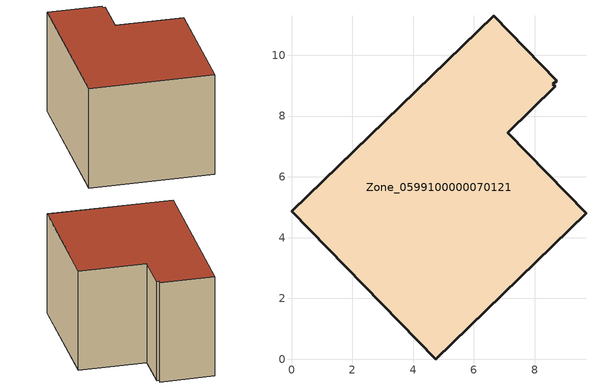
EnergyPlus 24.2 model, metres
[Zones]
Zone_0599100000070121
 floor ground (C_G): 8.59,9.05 8.68,8.97 7.12,7.45 9.69,4.8 4.75,0 0,4.87 6.65,11.3 8.73,9.17 z0
 wall outside (C_F): 4.75,0 9.69,4.8 7.12,7.45 8.68,8.97 8.59,9.05 8.73,9.17 6.65,11.3 0,4.87 4.75,0 z0:5.8
 roof outside (C_R): 8.68,8.97 8.59,9.05 8.73,9.17 6.65,11.3 0,4.87 4.75,0 9.69,4.8 7.12,7.45 z5.8
[BUILDING]
Pand.0599100000070121: North Axis=0; Terrain=City; Loads Convergence Tolerance Value=0.04; Temperature Convergence Tolerance Value=0.4; Solar Distribution=FullExterior; Maximum Number of Warmup Days=25; Minimum Number of Warmup Days=1
[Site:Location]
Rotterdam.The.Hague.AP_ZH_NLD Design_Conditions: Latitude=51.96; Longitude=4.45; Time Zone=1; Elevation=-4.5
[SITE:GROUNDTEMPERATURE:BUILDINGSURFACE]
18, 18, 18, 18, 18, 18, 18, 18, 18, 18, 18, 18
[MATERIAL] Thermal Absorptance=0.9; Solar Absorptance=0.7; Visible Absorptance=0.7
Name | Roughness | Thickness | Conductivity | Density | Specific Heat
G.TC.1975-1991 | MediumSmooth | 0.15 | 0.288461 | 540 | 1210
F.TC.1975-1991 | Rough | 0.3 | 0.230769 | 1920 | 840
R.TC.1975-1991 | MediumRough | 0.2 | 0.153846 | 1500 | 1000
[CONSTRUCTION]
C_G: G.TC.1975-1991
C_F: F.TC.1975-1991
C_R: R.TC.1975-1991
[ZONE]
Zone_0599100000070121: Type=1; Multiplier=1; Ceiling Height=Autocalculate; Volume=Autocalculate; Floor Area=autocalculate; Part of Total Floor Area=Yes
[ZONEINFILTRATION:DESIGNFLOWRATE]
Infil_Zone_0599100000070121: Zone or ZoneList or Space or SpaceList=Zone_0599100000070121; Schedule=AlwaysOn; Design Flow Rate Calculation Method=Flow/Area; Flow Rate per Floor Area=0.003; Constant Term Coefficient=1; Temperature Term Coefficient=0; Velocity Term Coefficient=0; Velocity Squared Term Coefficient=0
[HVACTEMPLATE:ZONE:IDEALLOADSAIRSYSTEM]
Zone_0599100000070121: Maximum Heating Supply Air Temperature=50; Minimum Cooling Supply Air Temperature=13; Maximum Heating Supply Air Humidity Ratio=0.0156; Minimum Cooling Supply Air Humidity Ratio=0.0077; Heating Limit=NoLimit; Cooling Limit=NoLimit; Dehumidification Control Type=ConstantSensibleHeatRatio; Cooling Sensible Heat Ratio=0.7; Dehumidification Setpoint=60; Humidification Control Type=None; Humidification Setpoint=30; Outdoor Air Method=None; Outdoor Air Flow Rate per Person=0.00944; Outdoor Air Flow Rate per Zone Floor Area=0; Outdoor Air Flow Rate per Zone=0; Demand Controlled Ventilation Type=None; Outdoor Air Economizer Type=NoEconomizer; Heat Recovery Type=None; Sensible Heat Recovery Effectiveness=0.7; Latent Heat Recovery Effectiveness=0.65
[ZONECONTROL:THERMOSTAT]
ThermostatControl_Zone_0599100000070121: Zone or ZoneList=Zone_0599100000070121; Control Type Schedule=DualSetpointControlType; Control 1=Thermostat_Zone_0599100000070121; Temperature Difference Between Cutout And Setpoint=0
[THERMOSTATSETPOINT:DUALSETPOINT]
Thermostat_Zone_0599100000070121: Heating Setpoint Temperature Schedule=HeatingSetpoint_Zone_0599100000070121; Cooling Setpoint Temperature Schedule=CoolingSetpoint_Zone_0599100000070121
[SCHEDULE:COMPACT]
HeatingSetpoint_Zone_0599100000070121: Through: 12/31, For: AllDays, Until: 24:00, 21
CoolingSetpoint_Zone_0599100000070121: Through: 12/31, For: AllDays, Until: 24:00, 24
DualSetpointControlType: Through: 12/31, For: AllDays, Until: 24:00, 4
AlwaysOn: Through: 12/31, For: AllDays, Until: 24:00, 1
